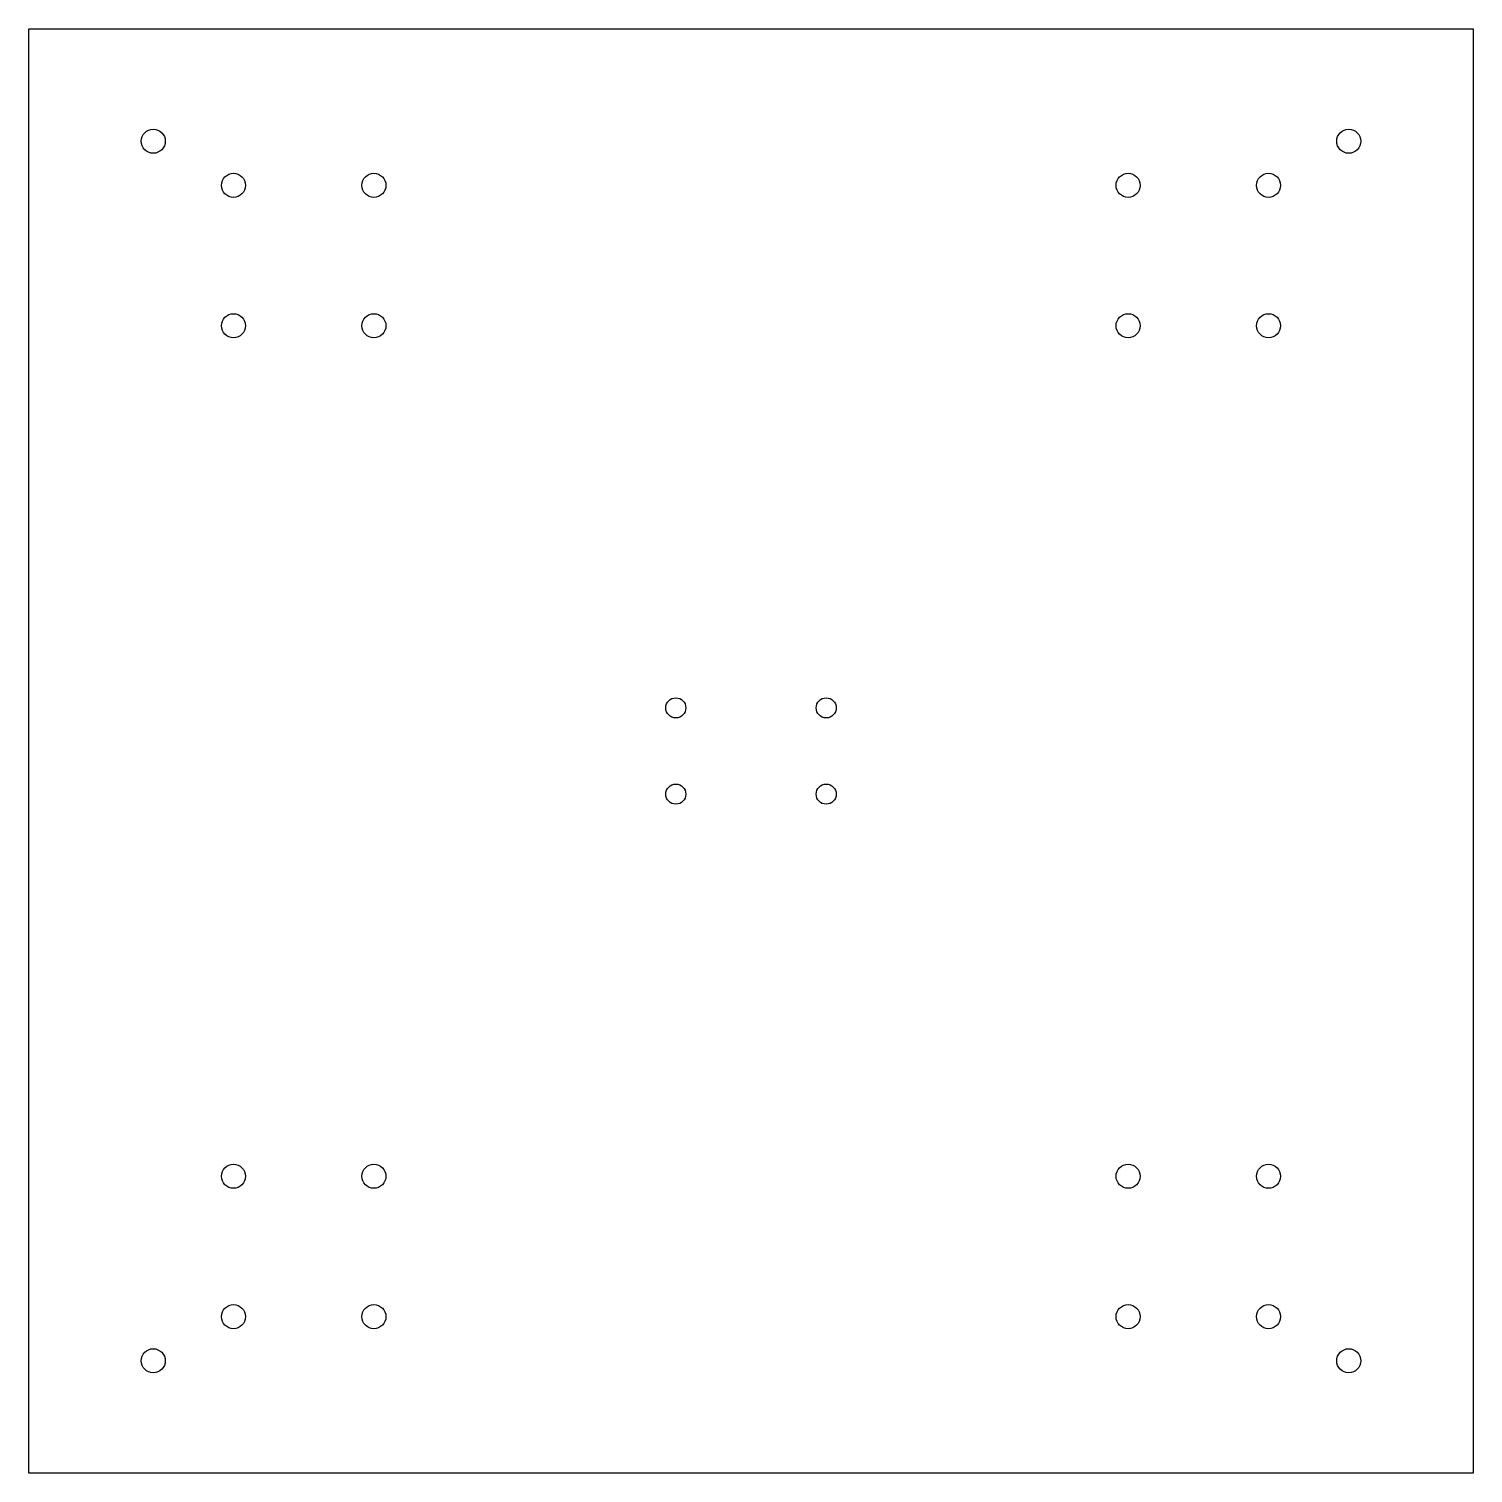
# Model space of a CAD drawing. Extents: x -180 to 180, y -180 to 180.
import ezdxf

# ---------------------------------------------------------------- set-up
doc = ezdxf.new("R2010")
doc.units = 0
doc.header["$MEASUREMENT"] = 0
doc.layers.get('0').update_dxf_attribs({"linetype": 'CONTINUOUS'})

# ---------------------------------------------------------------- blocks, each defined once
blk = doc.blocks.new('POCKET001')
at = {"color": 0}
for p, q in [((-180, 180), (180, 180)), ((-180, -180), (-180, 180)), ((180, 180), (180, -180)), ((180, -180), (-180, -180))]:
    blk.add_line(p, q, dxfattribs=at)
for centre, radius in [((-149, 152), 3), ((149, 152), 3), ((-129, 141), 3), ((-94, 141), 3), ((94, 141), 3), ((129, 141), 3), ((-129, 106), 3), ((-94, 106), 3), ((94, 106), 3), ((129, 106), 3), ((-18.75, 10.75), 2.5), ((18.75, 10.75), 2.5), ((-18.75, -10.75), 2.5), ((18.75, -10.75), 2.5), ((-129, -106), 3), ((-94, -106), 3), ((94, -106), 3), ((129, -106), 3), ((-129, -141), 3), ((-94, -141), 3), ((94, -141), 3), ((129, -141), 3), ((-149, -152), 3), ((149, -152), 3)]:
    blk.add_circle(centre, radius, dxfattribs=at)

msp = doc.modelspace()

# ---------------------------------------------------------------- block references
msp.add_blockref('POCKET001', (0, 0))

doc.saveas('drawing.dxf')
